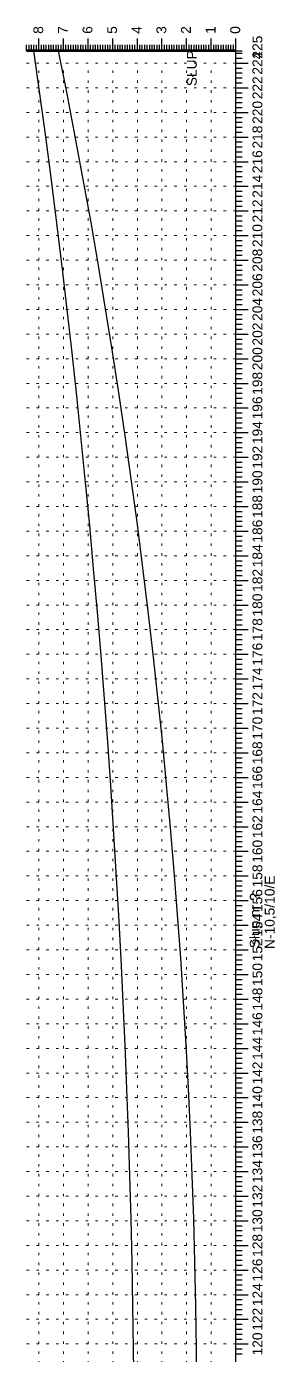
# Model space of a CAD drawing. Header units: inches. Extents: x -863 to 1426, y 1206 to 1480.
# Drawn here: x 815.6 to 825.7, y 1346 to 1400 of the extents above; entities that cross this region are included whole.
import ezdxf
from ezdxf.enums import TextEntityAlignment as Align

# ---------------------------------------------------------------- set-up
doc = ezdxf.new("R2010")
doc.units = ezdxf.units.IN
doc.header["$MEASUREMENT"] = 0
doc.linetypes.add('ACAD_ISO07W100', pattern=[3, 0, -3])
doc.styles.get("Standard").update_dxf_attribs({"font": 'arial.ttf'})

msp = doc.modelspace()

# ---------------------------------------------------------------- linework, layer by layer
for p, q in [((815.558, 1398.975), (815.558, 1399.225)), ((815.558, 1398.975), (824.058, 1398.975)), ((815.658, 1398.975), (815.658, 1399.225)), ((815.758, 1398.975), (815.758, 1399.225)), ((815.858, 1398.975), (815.858, 1399.225)), ((815.958, 1398.975), (815.958, 1399.225)), ((816.058, 1398.975), (816.058, 1399.475)), ((816.158, 1398.975), (816.158, 1399.225)), ((816.258, 1398.975), (816.258, 1399.225)), ((816.358, 1398.975), (816.358, 1399.225)), ((816.458, 1398.975), (816.458, 1399.225)), ((816.558, 1398.975), (816.558, 1399.225)), ((816.658, 1398.975), (816.658, 1399.225)), ((816.758, 1398.975), (816.758, 1399.225)), ((816.858, 1398.975), (816.858, 1399.225)), ((816.958, 1398.975), (816.958, 1399.225)), ((817.058, 1398.975), (817.058, 1399.475)), ((817.158, 1398.975), (817.158, 1399.225)), ((817.258, 1398.975), (817.258, 1399.225)), ((817.358, 1398.975), (817.358, 1399.225)), ((817.458, 1398.975), (817.458, 1399.225)), ((817.558, 1398.975), (817.558, 1399.225)), ((817.658, 1398.975), (817.658, 1399.225)), ((817.758, 1398.975), (817.758, 1399.225)), ((817.858, 1398.975), (817.858, 1399.225)), ((817.958, 1398.975), (817.958, 1399.225)), ((818.058, 1398.975), (818.058, 1399.475)), ((818.158, 1398.975), (818.158, 1399.225)), ((818.258, 1398.975), (818.258, 1399.225)), ((818.358, 1398.975), (818.358, 1399.225)), ((818.458, 1398.975), (818.458, 1399.225)), ((818.558, 1398.975), (818.558, 1399.225)), ((818.658, 1398.975), (818.658, 1399.225)), ((818.758, 1398.975), (818.758, 1399.225)), ((818.858, 1398.975), (818.858, 1399.225)), ((818.958, 1398.975), (818.958, 1399.225)), ((819.058, 1398.975), (819.058, 1399.475)), ((819.158, 1398.975), (819.158, 1399.225)), ((819.258, 1398.975), (819.258, 1399.225)), ((819.358, 1398.975), (819.358, 1399.225)), ((819.458, 1398.975), (819.458, 1399.225)), ((819.558, 1398.975), (819.558, 1399.225)), ((819.658, 1398.975), (819.658, 1399.225)), ((819.758, 1398.975), (819.758, 1399.225)), ((819.858, 1398.975), (819.858, 1399.225)), ((819.958, 1398.975), (819.958, 1399.225)), ((820.058, 1398.975), (820.058, 1399.475)), ((820.158, 1398.975), (820.158, 1399.225)), ((820.258, 1398.975), (820.258, 1399.225)), ((820.358, 1398.975), (820.358, 1399.225)), ((820.458, 1398.975), (820.458, 1399.225)), ((820.558, 1398.975), (820.558, 1399.225)), ((820.658, 1398.975), (820.658, 1399.225)), ((820.758, 1398.975), (820.758, 1399.225)), ((820.858, 1398.975), (820.858, 1399.225)), ((820.958, 1398.975), (820.958, 1399.225)), ((821.058, 1398.975), (821.058, 1399.475)), ((821.158, 1398.975), (821.158, 1399.225)), ((821.258, 1398.975), (821.258, 1399.225)), ((821.358, 1398.975), (821.358, 1399.225)), ((821.458, 1398.975), (821.458, 1399.225)), ((821.558, 1398.975), (821.558, 1399.225)), ((821.658, 1398.975), (821.658, 1399.225)), ((821.758, 1398.975), (821.758, 1399.225)), ((821.858, 1398.975), (821.858, 1399.225)), ((821.958, 1398.975), (821.958, 1399.225)), ((822.058, 1398.975), (822.058, 1399.475)), ((822.158, 1398.975), (822.158, 1399.225)), ((822.258, 1398.975), (822.258, 1399.225)), ((822.358, 1398.975), (822.358, 1399.225)), ((822.458, 1398.975), (822.458, 1399.225)), ((822.558, 1398.975), (822.558, 1399.225)), ((822.658, 1398.975), (822.658, 1399.225)), ((822.758, 1398.975), (822.758, 1399.225)), ((822.858, 1398.975), (822.858, 1399.225)), ((822.958, 1398.975), (822.958, 1399.225)), ((823.058, 1398.975), (823.058, 1399.475)), ((823.158, 1398.975), (823.158, 1399.225)), ((823.258, 1398.975), (823.258, 1399.225)), ((823.358, 1398.975), (823.358, 1399.225)), ((823.458, 1398.975), (823.458, 1399.225)), ((823.558, 1398.975), (823.558, 1399.225)), ((823.658, 1398.975), (823.658, 1399.225)), ((823.758, 1398.975), (823.758, 1399.225)), ((823.858, 1398.975), (823.858, 1399.225)), ((823.958, 1398.975), (823.958, 1399.225)), ((824.058, 1398.975), (824.058, 1399.475)), ((824.058, 1286.475), (824.058, 1398.975)), ((824.058, 1398.975), (824.308, 1398.975)), ((824.058, 1398.875), (824.308, 1398.875)), ((824.058, 1398.675), (824.308, 1398.675)), ((824.058, 1398.475), (824.558, 1398.475)), ((824.058, 1398.275), (824.308, 1398.275)), ((824.058, 1398.075), (824.308, 1398.075)), ((824.058, 1397.875), (824.308, 1397.875)), ((824.058, 1397.675), (824.308, 1397.675)), ((824.058, 1397.475), (824.558, 1397.475)), ((824.058, 1397.275), (824.308, 1397.275)), ((824.058, 1397.075), (824.308, 1397.075)), ((824.058, 1396.875), (824.308, 1396.875)), ((824.058, 1396.675), (824.308, 1396.675)), ((824.058, 1396.475), (824.558, 1396.475)), ((824.058, 1396.275), (824.308, 1396.275)), ((824.058, 1396.075), (824.308, 1396.075)), ((824.058, 1395.875), (824.308, 1395.875)), ((824.058, 1395.675), (824.308, 1395.675)), ((824.058, 1395.475), (824.558, 1395.475)), ((824.058, 1395.275), (824.308, 1395.275)), ((824.058, 1395.075), (824.308, 1395.075)), ((824.058, 1394.875), (824.308, 1394.875)), ((824.058, 1394.675), (824.308, 1394.675)), ((824.058, 1394.475), (824.558, 1394.475)), ((824.058, 1394.275), (824.308, 1394.275)), ((824.058, 1394.075), (824.308, 1394.075)), ((824.058, 1393.875), (824.308, 1393.875)), ((824.058, 1393.675), (824.308, 1393.675)), ((824.058, 1393.475), (824.558, 1393.475)), ((824.058, 1393.275), (824.308, 1393.275)), ((824.058, 1393.075), (824.308, 1393.075)), ((824.058, 1392.875), (824.308, 1392.875)), ((824.058, 1392.675), (824.308, 1392.675)), ((824.058, 1392.475), (824.558, 1392.475)), ((824.058, 1392.275), (824.308, 1392.275)), ((824.058, 1392.075), (824.308, 1392.075)), ((824.058, 1391.875), (824.308, 1391.875)), ((824.058, 1391.675), (824.308, 1391.675)), ((824.058, 1391.475), (824.558, 1391.475)), ((824.058, 1391.275), (824.308, 1391.275)), ((824.058, 1391.075), (824.308, 1391.075)), ((824.058, 1390.875), (824.308, 1390.875)), ((824.058, 1390.675), (824.308, 1390.675)), ((824.058, 1390.475), (824.558, 1390.475)), ((824.058, 1390.275), (824.308, 1390.275)), ((824.058, 1390.075), (824.308, 1390.075)), ((824.058, 1389.875), (824.308, 1389.875)), ((824.058, 1389.675), (824.308, 1389.675)), ((824.058, 1389.475), (824.558, 1389.475)), ((824.058, 1389.275), (824.308, 1389.275)), ((824.058, 1389.075), (824.308, 1389.075)), ((824.058, 1388.875), (824.308, 1388.875)), ((824.058, 1388.675), (824.308, 1388.675)), ((824.058, 1388.475), (824.558, 1388.475)), ((824.058, 1388.275), (824.308, 1388.275)), ((824.058, 1388.075), (824.308, 1388.075)), ((824.058, 1387.875), (824.308, 1387.875)), ((824.058, 1387.675), (824.308, 1387.675)), ((824.058, 1387.475), (824.558, 1387.475)), ((824.058, 1387.275), (824.308, 1387.275)), ((824.058, 1387.075), (824.308, 1387.075)), ((824.058, 1386.875), (824.308, 1386.875)), ((824.058, 1386.675), (824.308, 1386.675)), ((824.058, 1386.475), (824.558, 1386.475)), ((824.058, 1386.275), (824.308, 1386.275)), ((824.058, 1386.075), (824.308, 1386.075)), ((824.058, 1385.875), (824.308, 1385.875)), ((824.058, 1385.675), (824.308, 1385.675)), ((824.058, 1385.475), (824.558, 1385.475)), ((824.058, 1385.275), (824.308, 1385.275)), ((824.058, 1385.075), (824.308, 1385.075)), ((824.058, 1384.875), (824.308, 1384.875)), ((824.058, 1384.675), (824.308, 1384.675)), ((824.058, 1384.475), (824.558, 1384.475)), ((824.058, 1384.275), (824.308, 1384.275)), ((824.058, 1384.075), (824.308, 1384.075)), ((824.058, 1383.875), (824.308, 1383.875)), ((824.058, 1383.675), (824.308, 1383.675)), ((824.058, 1383.475), (824.558, 1383.475)), ((824.058, 1383.275), (824.308, 1383.275)), ((824.058, 1383.075), (824.308, 1383.075)), ((824.058, 1382.875), (824.308, 1382.875)), ((824.058, 1382.675), (824.308, 1382.675)), ((824.058, 1382.475), (824.558, 1382.475)), ((824.058, 1382.275), (824.308, 1382.275)), ((824.058, 1382.075), (824.308, 1382.075)), ((824.058, 1381.875), (824.308, 1381.875)), ((824.058, 1381.675), (824.308, 1381.675)), ((824.058, 1381.475), (824.558, 1381.475)), ((824.058, 1381.275), (824.308, 1381.275)), ((824.058, 1381.075), (824.308, 1381.075)), ((824.058, 1380.875), (824.308, 1380.875)), ((824.058, 1380.675), (824.308, 1380.675)), ((824.058, 1380.475), (824.558, 1380.475)), ((824.058, 1380.275), (824.308, 1380.275)), ((824.058, 1380.075), (824.308, 1380.075)), ((824.058, 1379.875), (824.308, 1379.875)), ((824.058, 1379.675), (824.308, 1379.675)), ((824.058, 1379.475), (824.558, 1379.475)), ((824.058, 1379.275), (824.308, 1379.275)), ((824.058, 1379.075), (824.308, 1379.075)), ((824.058, 1378.875), (824.308, 1378.875)), ((824.058, 1378.675), (824.308, 1378.675)), ((824.058, 1378.475), (824.558, 1378.475)), ((824.058, 1378.275), (824.308, 1378.275)), ((824.058, 1378.075), (824.308, 1378.075)), ((824.058, 1377.875), (824.308, 1377.875)), ((824.058, 1377.675), (824.308, 1377.675)), ((824.058, 1377.475), (824.558, 1377.475)), ((824.058, 1377.275), (824.308, 1377.275)), ((824.058, 1377.075), (824.308, 1377.075)), ((824.058, 1376.875), (824.308, 1376.875)), ((824.058, 1376.675), (824.308, 1376.675)), ((824.058, 1376.475), (824.558, 1376.475)), ((824.058, 1376.275), (824.308, 1376.275)), ((824.058, 1376.075), (824.308, 1376.075)), ((824.058, 1375.875), (824.308, 1375.875)), ((824.058, 1375.675), (824.308, 1375.675)), ((824.058, 1375.475), (824.558, 1375.475)), ((824.058, 1375.275), (824.308, 1375.275)), ((824.058, 1375.075), (824.308, 1375.075)), ((824.058, 1374.875), (824.308, 1374.875)), ((824.058, 1374.675), (824.308, 1374.675)), ((824.058, 1374.475), (824.558, 1374.475)), ((824.058, 1374.275), (824.308, 1374.275)), ((824.058, 1374.075), (824.308, 1374.075)), ((824.058, 1373.875), (824.308, 1373.875)), ((824.058, 1373.675), (824.308, 1373.675)), ((824.058, 1373.475), (824.558, 1373.475)), ((824.058, 1373.275), (824.308, 1373.275)), ((824.058, 1373.075), (824.308, 1373.075)), ((824.058, 1372.875), (824.308, 1372.875)), ((824.058, 1372.675), (824.308, 1372.675)), ((824.058, 1372.475), (824.558, 1372.475)), ((824.058, 1372.275), (824.308, 1372.275)), ((824.058, 1372.075), (824.308, 1372.075)), ((824.058, 1371.875), (824.308, 1371.875)), ((824.058, 1371.675), (824.308, 1371.675)), ((824.058, 1371.475), (824.558, 1371.475)), ((824.058, 1371.275), (824.308, 1371.275)), ((824.058, 1371.075), (824.308, 1371.075)), ((824.058, 1370.875), (824.308, 1370.875)), ((824.058, 1370.675), (824.308, 1370.675)), ((824.058, 1370.475), (824.558, 1370.475)), ((824.058, 1370.275), (824.308, 1370.275)), ((824.058, 1370.075), (824.308, 1370.075)), ((824.058, 1369.875), (824.308, 1369.875)), ((824.058, 1369.675), (824.308, 1369.675)), ((824.058, 1369.475), (824.558, 1369.475)), ((824.058, 1369.275), (824.308, 1369.275)), ((824.058, 1369.075), (824.308, 1369.075)), ((824.058, 1368.875), (824.308, 1368.875)), ((824.058, 1368.675), (824.308, 1368.675)), ((824.058, 1368.475), (824.558, 1368.475)), ((824.058, 1368.275), (824.308, 1368.275)), ((824.058, 1368.075), (824.308, 1368.075)), ((824.058, 1367.875), (824.308, 1367.875)), ((824.058, 1367.675), (824.308, 1367.675)), ((824.058, 1367.475), (824.558, 1367.475)), ((824.058, 1367.275), (824.308, 1367.275)), ((824.058, 1367.075), (824.308, 1367.075)), ((824.058, 1366.875), (824.308, 1366.875)), ((824.058, 1366.675), (824.308, 1366.675)), ((824.058, 1366.475), (824.558, 1366.475)), ((824.058, 1366.275), (824.308, 1366.275)), ((824.058, 1366.075), (824.308, 1366.075)), ((824.058, 1365.875), (824.308, 1365.875)), ((824.058, 1365.675), (824.308, 1365.675)), ((824.058, 1365.475), (824.558, 1365.475)), ((824.058, 1365.275), (824.308, 1365.275)), ((824.058, 1365.075), (824.308, 1365.075)), ((824.058, 1364.875), (824.308, 1364.875)), ((824.058, 1364.675), (824.308, 1364.675)), ((824.058, 1364.475), (824.558, 1364.475)), ((824.058, 1364.275), (824.308, 1364.275)), ((824.058, 1364.075), (824.308, 1364.075)), ((824.058, 1363.875), (824.308, 1363.875)), ((824.058, 1363.675), (824.308, 1363.675)), ((824.058, 1363.475), (824.558, 1363.475)), ((824.058, 1363.275), (824.308, 1363.275)), ((824.058, 1363.075), (824.308, 1363.075)), ((824.058, 1362.875), (824.308, 1362.875)), ((824.058, 1362.675), (824.308, 1362.675)), ((824.058, 1362.475), (824.558, 1362.475)), ((824.058, 1362.275), (824.308, 1362.275)), ((824.058, 1362.075), (824.308, 1362.075)), ((824.058, 1361.875), (824.308, 1361.875)), ((824.058, 1361.675), (824.308, 1361.675)), ((824.058, 1361.475), (824.558, 1361.475)), ((824.058, 1361.275), (824.308, 1361.275)), ((824.058, 1361.075), (824.308, 1361.075)), ((824.058, 1360.875), (824.308, 1360.875)), ((824.058, 1360.675), (824.308, 1360.675)), ((824.058, 1360.475), (824.558, 1360.475)), ((824.058, 1360.275), (824.308, 1360.275)), ((824.058, 1360.075), (824.308, 1360.075)), ((824.058, 1359.875), (824.308, 1359.875)), ((824.058, 1359.675), (824.308, 1359.675)), ((824.058, 1359.475), (824.558, 1359.475)), ((824.058, 1359.275), (824.308, 1359.275)), ((824.058, 1359.075), (824.308, 1359.075)), ((824.058, 1358.875), (824.308, 1358.875)), ((824.058, 1358.675), (824.308, 1358.675)), ((824.058, 1358.475), (824.558, 1358.475)), ((824.058, 1358.275), (824.308, 1358.275)), ((824.058, 1358.075), (824.308, 1358.075)), ((824.058, 1357.875), (824.308, 1357.875)), ((824.058, 1357.675), (824.308, 1357.675)), ((824.058, 1357.475), (824.558, 1357.475)), ((824.058, 1357.275), (824.308, 1357.275)), ((824.058, 1357.075), (824.308, 1357.075)), ((824.058, 1356.875), (824.308, 1356.875)), ((824.058, 1356.675), (824.308, 1356.675)), ((824.058, 1356.475), (824.558, 1356.475)), ((824.058, 1356.275), (824.308, 1356.275)), ((824.058, 1356.075), (824.308, 1356.075)), ((824.058, 1355.875), (824.308, 1355.875)), ((824.058, 1355.675), (824.308, 1355.675)), ((824.058, 1355.475), (824.558, 1355.475)), ((824.058, 1355.275), (824.308, 1355.275)), ((824.058, 1355.075), (824.308, 1355.075)), ((824.058, 1354.875), (824.308, 1354.875)), ((824.058, 1354.675), (824.308, 1354.675)), ((824.058, 1354.475), (824.558, 1354.475)), ((824.058, 1354.275), (824.308, 1354.275)), ((824.058, 1354.075), (824.308, 1354.075)), ((824.058, 1353.875), (824.308, 1353.875)), ((824.058, 1353.675), (824.308, 1353.675)), ((824.058, 1353.475), (824.558, 1353.475)), ((824.058, 1353.275), (824.308, 1353.275)), ((824.058, 1353.075), (824.308, 1353.075)), ((824.058, 1352.875), (824.308, 1352.875)), ((824.058, 1352.675), (824.308, 1352.675)), ((824.058, 1352.475), (824.558, 1352.475)), ((824.058, 1352.275), (824.308, 1352.275)), ((824.058, 1352.075), (824.308, 1352.075)), ((824.058, 1351.875), (824.308, 1351.875)), ((824.058, 1351.675), (824.308, 1351.675)), ((824.058, 1351.475), (824.558, 1351.475)), ((824.058, 1351.275), (824.308, 1351.275)), ((824.058, 1351.075), (824.308, 1351.075)), ((824.058, 1350.875), (824.308, 1350.875)), ((824.058, 1350.675), (824.308, 1350.675)), ((824.058, 1350.475), (824.558, 1350.475)), ((824.058, 1350.275), (824.308, 1350.275)), ((824.058, 1350.075), (824.308, 1350.075)), ((824.058, 1349.875), (824.308, 1349.875)), ((824.058, 1349.675), (824.308, 1349.675)), ((824.058, 1349.475), (824.558, 1349.475)), ((824.058, 1349.275), (824.308, 1349.275)), ((824.058, 1349.075), (824.308, 1349.075)), ((824.058, 1348.875), (824.308, 1348.875)), ((824.058, 1348.675), (824.308, 1348.675)), ((824.058, 1348.475), (824.558, 1348.475)), ((824.058, 1348.275), (824.308, 1348.275)), ((824.058, 1348.075), (824.308, 1348.075)), ((824.058, 1347.875), (824.308, 1347.875)), ((824.058, 1347.675), (824.308, 1347.675)), ((824.058, 1347.475), (824.558, 1347.475)), ((824.058, 1347.275), (824.308, 1347.275)), ((824.058, 1347.075), (824.308, 1347.075)), ((824.058, 1346.875), (824.308, 1346.875)), ((824.058, 1346.675), (824.308, 1346.675)), ((824.058, 1346.475), (824.558, 1346.475)), ((824.058, 1346.275), (824.308, 1346.275)), ((824.058, 1346.075), (824.308, 1346.075))]:
    msp.add_line(p, q)
at = {"linetype": 'ACAD_ISO07W100', "lineweight": 15, "ltscale": 0.1}
for p, q in [((824.058, 1398.975), (815.558, 1398.975)), ((824.058, 1398.475), (815.558, 1398.475)), ((816.058, 1286.475), (816.058, 1398.475)), ((817.058, 1286.475), (817.058, 1398.475)), ((818.058, 1286.475), (818.058, 1398.475)), ((819.058, 1286.475), (819.058, 1398.475)), ((820.058, 1286.475), (820.058, 1398.475)), ((821.058, 1286.475), (821.058, 1398.475)), ((822.058, 1286.475), (822.058, 1398.475)), ((823.058, 1286.475), (823.058, 1398.475)), ((824.058, 1286.475), (824.058, 1398.475)), ((824.058, 1397.475), (815.558, 1397.475)), ((824.058, 1396.475), (815.558, 1396.475)), ((824.058, 1395.475), (815.558, 1395.475)), ((824.058, 1394.475), (815.558, 1394.475)), ((824.058, 1393.475), (815.558, 1393.475)), ((824.058, 1392.475), (815.558, 1392.475)), ((824.058, 1391.475), (815.558, 1391.475)), ((824.058, 1390.475), (815.558, 1390.475)), ((824.058, 1389.475), (815.558, 1389.475)), ((824.058, 1388.475), (815.558, 1388.475)), ((824.058, 1387.475), (815.558, 1387.475)), ((824.058, 1386.475), (815.558, 1386.475)), ((824.058, 1385.475), (815.558, 1385.475)), ((824.058, 1384.475), (815.558, 1384.475)), ((824.058, 1383.475), (815.558, 1383.475)), ((824.058, 1382.475), (815.558, 1382.475)), ((824.058, 1381.475), (815.558, 1381.475)), ((824.058, 1380.475), (815.558, 1380.475)), ((824.058, 1379.475), (815.558, 1379.475)), ((824.058, 1378.475), (815.558, 1378.475)), ((824.058, 1377.475), (815.558, 1377.475)), ((824.058, 1376.475), (815.558, 1376.475)), ((824.058, 1375.475), (815.558, 1375.475)), ((824.058, 1374.475), (815.558, 1374.475)), ((824.058, 1373.475), (815.558, 1373.475)), ((824.058, 1372.475), (815.558, 1372.475)), ((824.058, 1371.475), (815.558, 1371.475)), ((824.058, 1370.475), (815.558, 1370.475)), ((824.058, 1369.475), (815.558, 1369.475)), ((824.058, 1368.475), (815.558, 1368.475)), ((824.058, 1367.475), (815.558, 1367.475)), ((824.058, 1366.475), (815.558, 1366.475)), ((824.058, 1365.475), (815.558, 1365.475)), ((824.058, 1364.475), (815.558, 1364.475)), ((824.058, 1363.475), (815.558, 1363.475)), ((824.058, 1362.475), (815.558, 1362.475)), ((824.058, 1361.475), (815.558, 1361.475)), ((824.058, 1360.475), (815.558, 1360.475)), ((824.058, 1359.475), (815.558, 1359.475)), ((824.058, 1358.475), (815.558, 1358.475)), ((824.058, 1357.475), (815.558, 1357.475)), ((824.058, 1356.475), (815.558, 1356.475)), ((824.058, 1355.475), (815.558, 1355.475)), ((824.058, 1354.475), (815.558, 1354.475)), ((824.058, 1353.475), (815.558, 1353.475)), ((824.058, 1352.475), (815.558, 1352.475)), ((824.058, 1351.475), (815.558, 1351.475)), ((824.058, 1350.475), (815.558, 1350.475)), ((824.058, 1349.475), (815.558, 1349.475)), ((824.058, 1348.475), (815.558, 1348.475)), ((824.058, 1347.475), (815.558, 1347.475)), ((824.058, 1346.475), (815.558, 1346.475))]:
    msp.add_line(p, q, dxfattribs=at)
at = {"lineweight": 100}
msp.add_line((824.058, 1398.975), (815.558, 1398.975), dxfattribs=at)
at = {"lineweight": 30}
msp.add_arc((404.413, 1340.896), 415.524, 352.47447, 8.03482, dxfattribs=at)
at = {"color": 3, "lineweight": 30}
msp.add_arc((538.42, 1342.725), 284.062, 348.57881, 11.42119, dxfattribs=at)

# ---------------------------------------------------------------- texts
for s, p in [('8', (816.232, 1399.665)), ('7', (817.232, 1399.665)), ('6', (818.232, 1399.665)), ('5', (819.232, 1399.665)), ('4', (820.232, 1399.665)), ('3', (821.232, 1399.665)), ('2', (822.232, 1399.665)), ('1', (823.232, 1399.665)), ('0', (824.232, 1399.665)), ('N-10,5/10/E', (825.632, 1362.51)), ('Słup nr ?', (825.027, 1362.541))]:
    msp.add_text(s, height=0.4, rotation=90).set_placement(p)
for s, p in [('225', (825.134, 1399.125)), ('224', (825.134, 1398.475)), ('222', (825.134, 1397.475)), ('220', (825.134, 1396.475)), ('218', (825.134, 1395.475)), ('216', (825.134, 1394.475)), ('214', (825.134, 1393.475)), ('212', (825.134, 1392.475)), ('210', (825.134, 1391.475)), ('208', (825.134, 1390.475)), ('206', (825.134, 1389.475)), ('204', (825.134, 1388.475)), ('202', (825.134, 1387.475)), ('200', (825.134, 1386.475)), ('198', (825.134, 1385.475)), ('196', (825.134, 1384.475)), ('194', (825.134, 1383.475)), ('192', (825.134, 1382.475)), ('190', (825.134, 1381.475)), ('188', (825.134, 1380.475)), ('186', (825.134, 1379.475)), ('184', (825.134, 1378.475)), ('182', (825.134, 1377.475)), ('180', (825.134, 1376.475)), ('178', (825.134, 1375.475)), ('176', (825.134, 1374.475)), ('174', (825.134, 1373.475)), ('172', (825.134, 1372.475)), ('170', (825.134, 1371.475)), ('168', (825.134, 1370.475)), ('166', (825.134, 1369.475)), ('164', (825.134, 1368.475)), ('162', (825.134, 1367.475)), ('160', (825.134, 1366.475)), ('158', (825.134, 1365.475)), ('156', (825.134, 1364.475)), ('154', (825.134, 1363.475)), ('152', (825.134, 1362.475)), ('150', (825.134, 1361.475)), ('148', (825.134, 1360.475)), ('146', (825.134, 1359.475)), ('144', (825.134, 1358.475)), ('142', (825.134, 1357.475)), ('140', (825.134, 1356.475)), ('138', (825.134, 1355.475)), ('136', (825.134, 1354.475)), ('134', (825.134, 1353.475)), ('132', (825.134, 1352.475)), ('130', (825.134, 1351.475)), ('128', (825.134, 1350.475)), ('126', (825.134, 1349.475)), ('124', (825.134, 1348.475)), ('122', (825.134, 1347.475)), ('120', (825.134, 1346.475))]:
    msp.add_text(s, height=0.4, rotation=90).set_placement(p, align=Align.CENTER)
at = {"insert": (822.272, 1398.267), "char_height": 0.4, "width": 1.537, "attachment_point": 5, "rotation": 90}
msp.add_mtext('SŁUP', dxfattribs=at)

doc.saveas('drawing.dxf')
